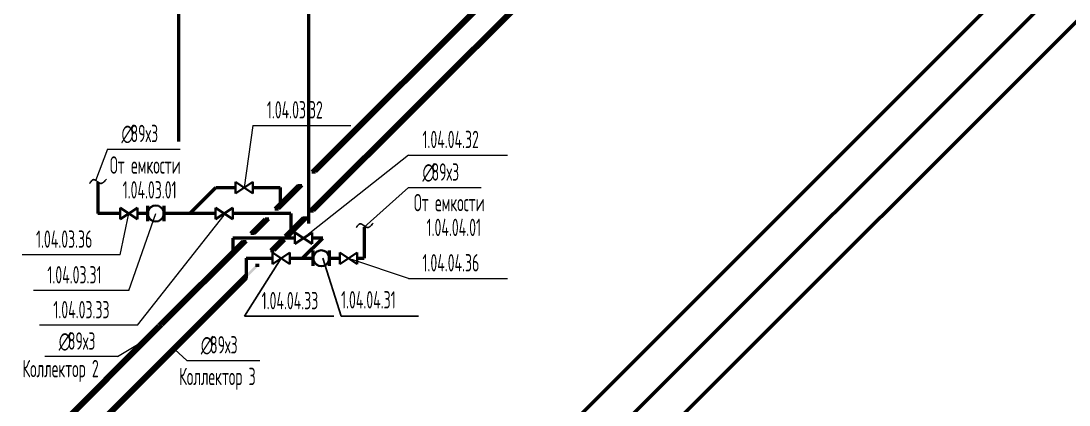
# Model space of a CAD drawing. Header units: millimetres. Extents: x -2281 to 17340, y -2563 to 4166.
# Drawn here: x 5515.5 to 5666.5, y 143.9 to 199.2 of the extents above; entities that cross this region are included whole.
import ezdxf

# ---------------------------------------------------------------- set-up
doc = ezdxf.new("R2010")
doc.units = ezdxf.units.MM
for name, pattern in [('K5LT32775', [0]), ('K5LT32777', [0]), ('K5LT32781', [0]), ('K5LT32783', [0]), ('K5LT32788', [0]), ('K5LT32789', [0]), ('K5LT32826', [0]), ('K5LT32832', [0]), ('K5LT_THIN', [0])]:
    doc.linetypes.add(name, pattern=pattern)
doc.layers.add('Системный слой', color=7, linetype='Continuous')
doc.styles.add('KTEXTSTYLE', font='GOST_AU.SHX', dxfattribs={"width": 0.96, "height": 5})

# ---------------------------------------------------------------- blocks, each defined once
blk = doc.blocks.new('U568')
at = {"layer": 'Системный слой', "color": 7, "linetype": 'K5LT_THIN', "lineweight": 13}
for q in [(5563.15, 164.86), (5585.58, 162.12)]:
    blk.add_line((5571.33, 162.12), q, dxfattribs=at)
at = {"layer": 'Системный слой', "color": 7, "insert": (5573.33, 165.62), "char_height": 2.5, "attachment_point": 1, "style": 'KTEXTSTYLE'}
blk.add_mtext('\\H3.5;\\W0.965;\\Q15;\\Q0;\\W0.715;\\H2.50;1.04.04.36', dxfattribs=at)
blk = doc.blocks.new('U1145')
at = {"layer": 'Системный слой', "color": 151, "linetype": 'K5LT32789', "lineweight": 35, "true_color": 0x7fbfff}
for p, q in [((5546.42, 174.37), (5546.42, 176.03)), ((5548.92, 176.03), (5546.42, 174.37)), ((5548.92, 174.37), (5546.42, 176.03)), ((5548.92, 174.37), (5548.92, 176.03))]:
    blk.add_line(p, q, dxfattribs=at)
blk = doc.blocks.new('U1144')
at = {"layer": 'Системный слой', "color": 151, "linetype": 'K5LT32788', "lineweight": 50, "true_color": 0x7fbfff}
for p, q in [((5539.85, 171.47), (5543.58, 175.2)), ((5543.58, 175.2), (5546.42, 175.2)), ((5548.92, 175.2), (5552.83, 175.2)), ((5552.83, 175.2), (5552.83, 172.3))]:
    blk.add_line(p, q, dxfattribs=at)
at = {"layer": 'Системный слой'}
blk.add_blockref('U1145', (0, 0), dxfattribs=at)
blk = doc.blocks.new('U1146')
at = {"layer": 'Системный слой', "color": 151, "linetype": 'K5LT32789', "lineweight": 35, "true_color": 0x7fbfff}
for p, q in [((5554.93, 167.09), (5554.93, 168.75)), ((5554.93, 168.75), (5557.43, 167.09)), ((5554.93, 167.09), (5557.43, 168.75)), ((5557.43, 167.09), (5557.43, 168.75))]:
    blk.add_line(p, q, dxfattribs=at)
blk = doc.blocks.new('U1414')
at = {"layer": 'Системный слой', "color": 7, "linetype": 'K5LT_THIN', "lineweight": 13}
for q in [(5526.24, 176.19), (5538.46, 180.75)]:
    blk.add_line((5527.98, 180.75), q, dxfattribs=at)
at = {"layer": 'Системный слой', "color": 7, "char_height": 2.5, "attachment_point": 1, "style": 'KTEXTSTYLE'}
for s, insert in [('\\H3.5;\\W0.965;\\Q15;\\Q0;\\W0.715;\\H2.50;∅', (5529.98, 184.25)), ('\\H3.5;\\W0.965;\\Q15;\\Q0;\\W0.715;\\H2.50;89х3', (5531.3, 184.25))]:
    blk.add_mtext(s, dxfattribs=dict(at, insert=insert))
blk = doc.blocks.new('T42')
at = {"layer": 'Системный слой', "color": 7, "char_height": 2.5, "attachment_point": 1, "style": 'KTEXTSTYLE'}
for s, insert in [('\\H3.5;\\W0.965;\\Q15;\\Q0;\\W0.715;\\H2.50;От емкости', (5528.32, 179.7)), ('\\H3.5;\\W0.965;\\Q15;\\Q0;\\W0.715;\\H2.50;  1.04.03.01', (5528.32, 176.13))]:
    blk.add_mtext(s, dxfattribs=dict(at, insert=insert))
blk = doc.blocks.new('U1415')
at = {"layer": 'Системный слой', "color": 7, "linetype": 'K5LT_THIN', "lineweight": 13}
for q in [(5564.92, 169.52), (5581.81, 175.2)]:
    blk.add_line((5571.33, 175.2), q, dxfattribs=at)
at = {"layer": 'Системный слой', "color": 7, "char_height": 2.5, "attachment_point": 1, "style": 'KTEXTSTYLE'}
for s, insert in [('\\H3.5;\\W0.965;\\Q15;\\Q0;\\W0.715;\\H2.50;∅', (5573.33, 178.7)), ('\\H3.5;\\W0.965;\\Q15;\\Q0;\\W0.715;\\H2.50;89х3', (5574.65, 178.7))]:
    blk.add_mtext(s, dxfattribs=dict(at, insert=insert))
blk = doc.blocks.new('T43')
at = {"layer": 'Системный слой', "color": 7, "char_height": 2.5, "attachment_point": 1, "style": 'KTEXTSTYLE'}
for s, insert in [('\\H3.5;\\W0.965;\\Q15;\\Q0;\\W0.715;\\H2.50;От емкости', (5572.09, 174.29)), ('\\H3.5;\\W0.965;\\Q15;\\Q0;\\W0.715;\\H2.50;  1.04.04.01', (5572.09, 170.72))]:
    blk.add_mtext(s, dxfattribs=dict(at, insert=insert))
blk = doc.blocks.new('U1416')
at = {"layer": 'Системный слой', "color": 7, "linetype": 'K5LT_THIN', "lineweight": 13}
for q in [(5556.18, 167.92), (5585.58, 179.89)]:
    blk.add_line((5571.33, 179.89), q, dxfattribs=at)
at = {"layer": 'Системный слой', "color": 7, "insert": (5573.33, 183.39), "char_height": 2.5, "attachment_point": 1, "style": 'KTEXTSTYLE'}
blk.add_mtext('\\H3.5;\\W0.965;\\Q15;\\Q0;\\W0.715;\\H2.50;{\\c255;1.04.04.32}', dxfattribs=at)
blk = doc.blocks.new('U1417')
at = {"layer": 'Системный слой', "color": 7, "linetype": 'K5LT_THIN', "lineweight": 13}
for q in [(5531.04, 171.47), (5515.67, 165.53)]:
    blk.add_line((5529.79, 165.53), q, dxfattribs=at)
at = {"layer": 'Системный слой', "color": 7, "insert": (5517.67, 169.03), "char_height": 2.5, "attachment_point": 1, "style": 'KTEXTSTYLE'}
blk.add_mtext('\\H3.5;\\W0.965;\\Q15;\\Q0;\\W0.715;\\H2.50;1.04.03.36', dxfattribs=at)
blk = doc.blocks.new('U1418')
at = {"layer": 'Системный слой', "color": 7, "linetype": 'K5LT_THIN', "lineweight": 13}
for q in [(5547.67, 175.2), (5563.04, 184.16)]:
    blk.add_line((5548.92, 184.16), q, dxfattribs=at)
at = {"layer": 'Системный слой', "color": 7, "insert": (5550.92, 187.66), "char_height": 2.5, "attachment_point": 1, "style": 'KTEXTSTYLE'}
blk.add_mtext('\\H3.5;\\W0.965;\\Q15;\\Q0;\\W0.715;\\H2.50;{\\c255;1.04.03.32}', dxfattribs=at)
blk = doc.blocks.new('U1419')
at = {"layer": 'Системный слой', "color": 7, "linetype": 'K5LT_THIN', "lineweight": 13}
for q in [(5534.93, 171.47), (5517.31, 160.39)]:
    blk.add_line((5531.04, 160.39), q, dxfattribs=at)
at = {"layer": 'Системный слой', "color": 7, "insert": (5519.31, 163.89), "char_height": 2.5, "attachment_point": 1, "style": 'KTEXTSTYLE'}
blk.add_mtext('\\H3.5;\\W0.965;\\Q15;\\Q0;\\W0.715;\\H2.50;1.04.03.31', dxfattribs=at)
blk = doc.blocks.new('U1420')
at = {"layer": 'Системный слой', "color": 7, "linetype": 'K5LT_THIN', "lineweight": 13}
for q in [(5544.79, 171.21), (5518.17, 155.36)]:
    blk.add_line((5532.29, 155.36), q, dxfattribs=at)
at = {"layer": 'Системный слой', "color": 7, "insert": (5520.17, 158.86), "char_height": 2.5, "attachment_point": 1, "style": 'KTEXTSTYLE'}
blk.add_mtext('\\H3.5;\\W0.965;\\Q15;\\Q0;\\W0.715;\\H2.50;1.04.03.33', dxfattribs=at)
blk = doc.blocks.new('U1446')
at = {"layer": 'Системный слой', "color": 7, "linetype": 'K5LT_THIN', "lineweight": 13}
for q in [(5534.21, 153.74), (5518.95, 150.85)]:
    blk.add_line((5529.43, 150.85), q, dxfattribs=at)
at = {"layer": 'Системный слой', "color": 7, "char_height": 2.5, "attachment_point": 1, "style": 'KTEXTSTYLE'}
for s, insert in [('\\H3.5;\\W0.965;\\Q15;\\Q0;\\W0.715;\\H2.50;∅', (5520.95, 154.35)), ('\\H3.5;\\W0.965;\\Q15;\\Q0;\\W0.715;\\H2.50;89х3', (5522.27, 154.35))]:
    blk.add_mtext(s, dxfattribs=dict(at, insert=insert))
blk = doc.blocks.new('U1447')
at = {"layer": 'Системный слой', "color": 7, "linetype": 'K5LT_THIN', "lineweight": 13}
for q in [(5537.67, 151.86), (5549.9, 150.3)]:
    blk.add_line((5539.41, 150.3), q, dxfattribs=at)
at = {"layer": 'Системный слой', "color": 7, "char_height": 2.5, "attachment_point": 1, "style": 'KTEXTSTYLE'}
for s, insert in [('\\H3.5;\\W0.965;\\Q15;\\Q0;\\W0.715;\\H2.50;∅', (5541.41, 153.8)), ('\\H3.5;\\W0.965;\\Q15;\\Q0;\\W0.715;\\H2.50;89х3', (5542.74, 153.8))]:
    blk.add_mtext(s, dxfattribs=dict(at, insert=insert))

msp = doc.modelspace()

# ---------------------------------------------------------------- hatches: boundary and pattern name
at = {"layer": 'Системный слой', "true_color": 0x99ccff}
for points in [[(5590.05693, 210.10107), (5557.39967, 177.47268), (5557.93802, 177.47268), (5591.68803, 211.20964), (5591.16648, 211.20964)], [(5550.6733, 170.72547), (5548.60174, 168.65391), (5549.12329, 168.65391), (5551.19485, 170.72547)], [(5535.83123, 155.36185), (5546.02325, 165.55387), (5546.02325, 166.07542), (5535.30967, 155.36185), (5515.50752, 135.55563), (5516.02907, 135.55563)], [(5546.02325, 165.55387), (5547.91896, 167.44958), (5547.39741, 167.44958), (5546.02325, 166.07542)]]:
    msp.add_hatch(color=151, dxfattribs=at).paths.add_polyline_path(points)
at = {"layer": 'Системный слой', "true_color": 0x0000ff}
for points in [[(5591.95264, 206.69559), (5557.11481, 171.85627), (5557.63637, 171.85627), (5594.17455, 208.39601), (5593.65299, 208.39601)], [(5549.29651, 164.01535), (5547.91896, 162.63781), (5547.91896, 162.11625), (5549.81806, 164.01535)], [(5516.10903, 130.30226), (5547.91896, 162.11625), (5547.91896, 162.63781), (5515.58747, 130.30226)]]:
    msp.add_hatch(color=5, dxfattribs=at).paths.add_polyline_path(points)
at = {"layer": 'Системный слой', "true_color": 0x99ccff}
h = msp.add_hatch(color=151, dxfattribs=at)
h.paths.add_polyline_path([(5555.45114, 175.50332), (5552.82767, 172.87985), (5552.82767, 172.35829), (5555.9727, 175.50332)])
h.paths.add_polyline_path([(5552.82767, 172.87985), (5552.08706, 172.13924), (5552.60862, 172.13924), (5552.82767, 172.35829)])
at = {"layer": 'Системный слой', "true_color": 0x0000ff}
h = msp.add_hatch(color=5, dxfattribs=at)
h.paths.add_polyline_path([(5551.95278, 166.12382), (5553.47069, 167.64172), (5552.94913, 167.64172), (5551.43123, 166.12382)])
h.paths.add_polyline_path([(5556.1642, 170.86952), (5553.50714, 168.19973), (5554.02869, 168.19973), (5556.68576, 170.86952)])

# ---------------------------------------------------------------- linework, layer by layer
at = {"layer": 'Системный слой', "color": 151, "linetype": 'K5LT32788', "lineweight": 50, "true_color": 0x7fbfff}
for p, q in [((5933.09769, 464.74526), (5574.82634, 106.4739)), ((5591.16648, 211.20964), (5557.39967, 177.47268)), ((5591.68803, 211.20964), (5557.93802, 177.47268)), ((5557.39967, 177.47268), (5557.93802, 177.47268)), ((5555.45114, 175.50332), (5552.08706, 172.13924)), ((5555.9727, 175.50332), (5552.60862, 172.13924)), ((5555.45114, 175.50332), (5555.9727, 175.50332)), ((5552.08706, 172.13924), (5552.60862, 172.13924)), ((5548.60174, 168.65391), (5550.6733, 170.72547)), ((5549.12329, 168.65391), (5551.19485, 170.72547)), ((5550.6733, 170.72547), (5551.19485, 170.72547)), ((5546.02325, 167.92073), (5546.02325, 165.52762)), ((5554.92986, 167.92073), (5546.02325, 167.92073)), ((5548.60174, 168.65391), (5549.12329, 168.65391)), ((5556.0616, 165.01849), (5558.96384, 167.92073)), ((5558.96384, 167.92073), (5557.42986, 167.92073)), ((5547.39741, 167.44958), (5535.30967, 155.36185)), ((5547.91896, 167.44958), (5535.83123, 155.36185)), ((5547.39741, 167.44958), (5547.91896, 167.44958)), ((5515.50752, 135.55563), (5535.30967, 155.36185)), ((5516.02907, 135.55563), (5535.83123, 155.36185))]:
    msp.add_line(p, q, dxfattribs=at)
at = {"layer": 'Системный слой', "color": 191, "linetype": 'K5LT32781', "lineweight": 50, "true_color": 0xbf7fff}
msp.add_line((5570.64459, 109.58729), (5892.19972, 431.14241), dxfattribs=at)
at = {"layer": 'Системный слой', "color": 211, "linetype": 'K5LT32783', "lineweight": 50, "true_color": 0xff7fff}
msp.add_line((5880.2268, 426.62514), (5566.47405, 112.87239), dxfattribs=at)
at = {"layer": 'Системный слой', "color": 150, "linetype": 'K5LT32826', "lineweight": 50, "true_color": 0x007fff}
for p, q in [((5556.97013, 170.01622), (5556.97013, 274.92589)), ((5538.26704, 181.83201), (5538.26704, 262.72247))]:
    msp.add_line(p, q, dxfattribs=at)
at = {"layer": 'Системный слой', "color": 5, "linetype": 'K5LT32775', "lineweight": 50, "true_color": 0x0000ff}
for p, q in [((5593.65299, 208.39601), (5557.11481, 171.85627)), ((5594.17455, 208.39601), (5557.63637, 171.85627)), ((5526.57929, 175.97063), (5526.57929, 171.47063)), ((5529.7865, 171.47063), (5526.57929, 171.47063)), ((5533.6755, 171.47063), (5532.2865, 171.47063)), ((5543.52325, 171.47063), (5536.1755, 171.47063)), ((5554.37759, 171.47064), (5546.02325, 171.47063)), ((5556.1642, 170.86952), (5553.50714, 168.19973)), ((5556.68576, 170.86952), (5554.02869, 168.19973)), ((5554.37759, 171.47064), (5554.37759, 168.5684)), ((5556.1642, 170.86952), (5556.68576, 170.86952)), ((5557.11481, 171.85627), (5557.63637, 171.85627)), ((5564.91778, 169.51849), (5564.91778, 165.01849)), ((5552.94913, 167.64172), (5551.43123, 166.12382)), ((5553.47069, 167.64172), (5551.95278, 166.12382)), ((5552.94913, 167.64172), (5553.47069, 167.64172)), ((5553.50714, 168.19973), (5554.02869, 168.19973)), ((5551.43123, 166.12382), (5551.95278, 166.12382)), ((5547.91896, 165.01849), (5551.71716, 165.01849)), ((5547.91896, 165.01849), (5547.91896, 162.11625)), ((5554.21716, 165.01849), (5557.51206, 165.01849)), ((5560.01206, 165.01849), (5561.44374, 165.01849)), ((5562.6924, 165.01849), (5562.69508, 165.01849)), ((5563.94374, 165.01849), (5564.91778, 165.01849)), ((5549.29651, 164.01535), (5549.81806, 164.01535)), ((5547.91896, 162.63781), (5515.58747, 130.30226)), ((5547.91896, 162.11625), (5516.10903, 130.30226))]:
    msp.add_line(p, q, dxfattribs=at)
at = {"layer": 'Системный слой', "color": 5, "linetype": 'K5LT32832', "lineweight": 35, "true_color": 0x0000ff}
for p, q in [((5529.7865, 172.30396), (5532.2865, 170.6373)), ((5529.7865, 170.6373), (5529.7865, 172.30396)), ((5529.7865, 170.6373), (5532.2865, 172.30396)), ((5532.2865, 170.6373), (5532.2865, 172.30396)), ((5533.67616, 170.36859), (5533.67484, 172.57447)), ((5533.82322, 170.36868), (5533.8219, 172.57456)), ((5536.0291, 170.37), (5536.02778, 172.57588)), ((5536.17616, 170.37009), (5536.17484, 172.57597)), ((5543.52325, 172.30487), (5546.02325, 170.6382)), ((5543.52325, 170.6382), (5543.52325, 172.30487)), ((5543.52325, 170.6382), (5546.02325, 172.30487)), ((5546.02325, 170.6382), (5546.02325, 172.30487)), ((5557.5114, 163.91794), (5557.51272, 166.12382)), ((5557.65846, 163.91785), (5557.65978, 166.12373)), ((5559.86434, 163.91653), (5559.86566, 166.12241)), ((5560.0114, 163.91644), (5560.01272, 166.12232)), ((5554.21716, 165.85272), (5551.71716, 164.18605)), ((5554.21716, 164.18605), (5551.71716, 165.85272)), ((5551.71716, 164.18605), (5551.71716, 165.85272)), ((5554.21716, 164.18605), (5554.21716, 165.85272)), ((5563.94374, 165.85272), (5561.44374, 164.18605)), ((5563.94374, 164.18605), (5561.44374, 165.85272)), ((5561.44374, 164.18605), (5561.44374, 165.85272)), ((5563.94374, 164.18605), (5563.94374, 165.85272))]:
    msp.add_line(p, q, dxfattribs=at)
at = {"layer": 'Системный слой', "color": 7, "linetype": 'K5LT32777', "lineweight": 25}
for p, q in [((5552.96716, 165.01938), (5547.70894, 156.66377)), ((5558.96384, 165.01947), (5561.61315, 156.66377)), ((5547.70894, 156.66377), (5560.55616, 156.66377)), ((5561.61315, 156.66377), (5572.74648, 156.66377))]:
    msp.add_line(p, q, dxfattribs=at)
at = {"layer": 'Системный слой', "color": 5, "linetype": 'K5LT32832', "lineweight": 35, "true_color": 0x0000ff}
for centre, start, end in [((5534.9255, 171.47228), 15.8769457, 164.1915552), ((5534.9255, 171.47228), 195.8769457, 344.1915552), ((5558.76206, 165.02013), 15.8084448, 164.1230543), ((5558.76206, 165.02013), 195.8084448, 344.1230543)]:
    msp.add_arc(centre, 1.14649, start, end, dxfattribs=at)
at = {"layer": 'Системный слой', "color": 7, "linetype": 'K5LT32777', "lineweight": 25}
for points in [[(5525.37792, 175.81104), (5525.47622, 175.94041), (5525.58573, 176.10694), (5525.74858, 176.25131), (5525.80638, 176.29179), (5525.85425, 176.31759), (5525.89671, 176.3342), (5525.93574, 176.34402), (5525.97274, 176.34842), (5526.00963, 176.34797), (5526.04878, 176.3427), (5526.09303, 176.33153), (5526.14465, 176.3124), (5526.20743, 176.28182), (5526.28781, 176.23353), (5526.3997, 176.1546), (5526.53489, 176.04915), (5526.68093, 175.94022), (5526.80336, 175.86581), (5526.89362, 175.82841), (5526.95265, 175.81257), (5527.00249, 175.80625), (5527.04938, 175.8064), (5527.09651, 175.81238), (5527.14577, 175.82478), (5527.19824, 175.84463), (5527.25533, 175.87362), (5527.31912, 175.91454), (5527.39305, 175.97224), (5527.48367, 176.0561), (5527.62653, 176.20968), (5527.73313, 176.34314), (5527.80604, 176.43382)], [(5563.78856, 169.45412), (5563.88685, 169.58349), (5563.99636, 169.75002), (5564.15922, 169.89439), (5564.21702, 169.93487), (5564.26488, 169.96067), (5564.30734, 169.97728), (5564.34638, 169.9871), (5564.38338, 169.9915), (5564.42026, 169.99105), (5564.45942, 169.98578), (5564.50366, 169.97461), (5564.55528, 169.95548), (5564.61807, 169.9249), (5564.69844, 169.87661), (5564.81033, 169.79768), (5564.94553, 169.69223), (5565.09157, 169.5833), (5565.21399, 169.50889), (5565.30426, 169.47149), (5565.36328, 169.45565), (5565.41312, 169.44933), (5565.46001, 169.44948), (5565.50714, 169.45546), (5565.55641, 169.46786), (5565.60888, 169.48771), (5565.66597, 169.5167), (5565.72975, 169.55762), (5565.80368, 169.61532), (5565.8943, 169.69918), (5566.03716, 169.85276), (5566.14376, 169.98622), (5566.21667, 170.0769)]]:
    msp.add_open_spline(points, degree=3, knots=[0, 0, 0, 0, 5.153283161, 6.125718273, 6.813778764, 7.362557566, 7.82767119, 8.240537968, 8.622095168, 8.993333121, 9.394896267, 9.858888535, 10.421892799, 11.119247208, 12.046709418, 13.360502861, 15.412215119, 17.425725828, 19.07521084, 19.888699557, 20.483094271, 20.987036401, 21.460477721, 21.950422327, 22.473862545, 23.050594356, 23.706749774, 24.479033336, 25.424401504, 26.645332675, 28.348613178, 32, 32, 32, 32], dxfattribs=at)

# ---------------------------------------------------------------- block references
at = {"layer": 'Системный слой'}
for name in ['U1418', 'U1414', 'U1416', 'T42', 'U1415', 'U1144', 'T43', 'U1417', 'U1419', 'U1420', 'U1146', 'U568', 'U1446', 'U1447']:
    msp.add_blockref(name, (0, 0), dxfattribs=at)

# ---------------------------------------------------------------- texts
at = {"layer": 'Системный слой', "color": 7, "char_height": 2.5, "attachment_point": 1, "style": 'KTEXTSTYLE'}
for s, insert in [('\\H3.5;\\W0.965;\\Q15;\\Q0;\\W0.715;\\H2.50;1.04.04.33', (5550.1638, 160.16377)), ('\\H3.5;\\W0.965;\\Q15;\\Q0;\\W0.715;\\H2.50;1.04.04.31', (5561.60723, 160.28972)), ('\\H3.5;\\W0.965;\\Q15;\\Q0;\\W0.715;\\H2.50;Коллектор 2', (5515.72785, 150.36939)), ('\\H3.5;\\W0.965;\\Q15;\\Q0;\\W0.715;\\H2.50;Коллектор 3', (5538.2996, 149.23959))]:
    msp.add_mtext(s, dxfattribs=dict(at, insert=insert))

doc.saveas('drawing.dxf')
